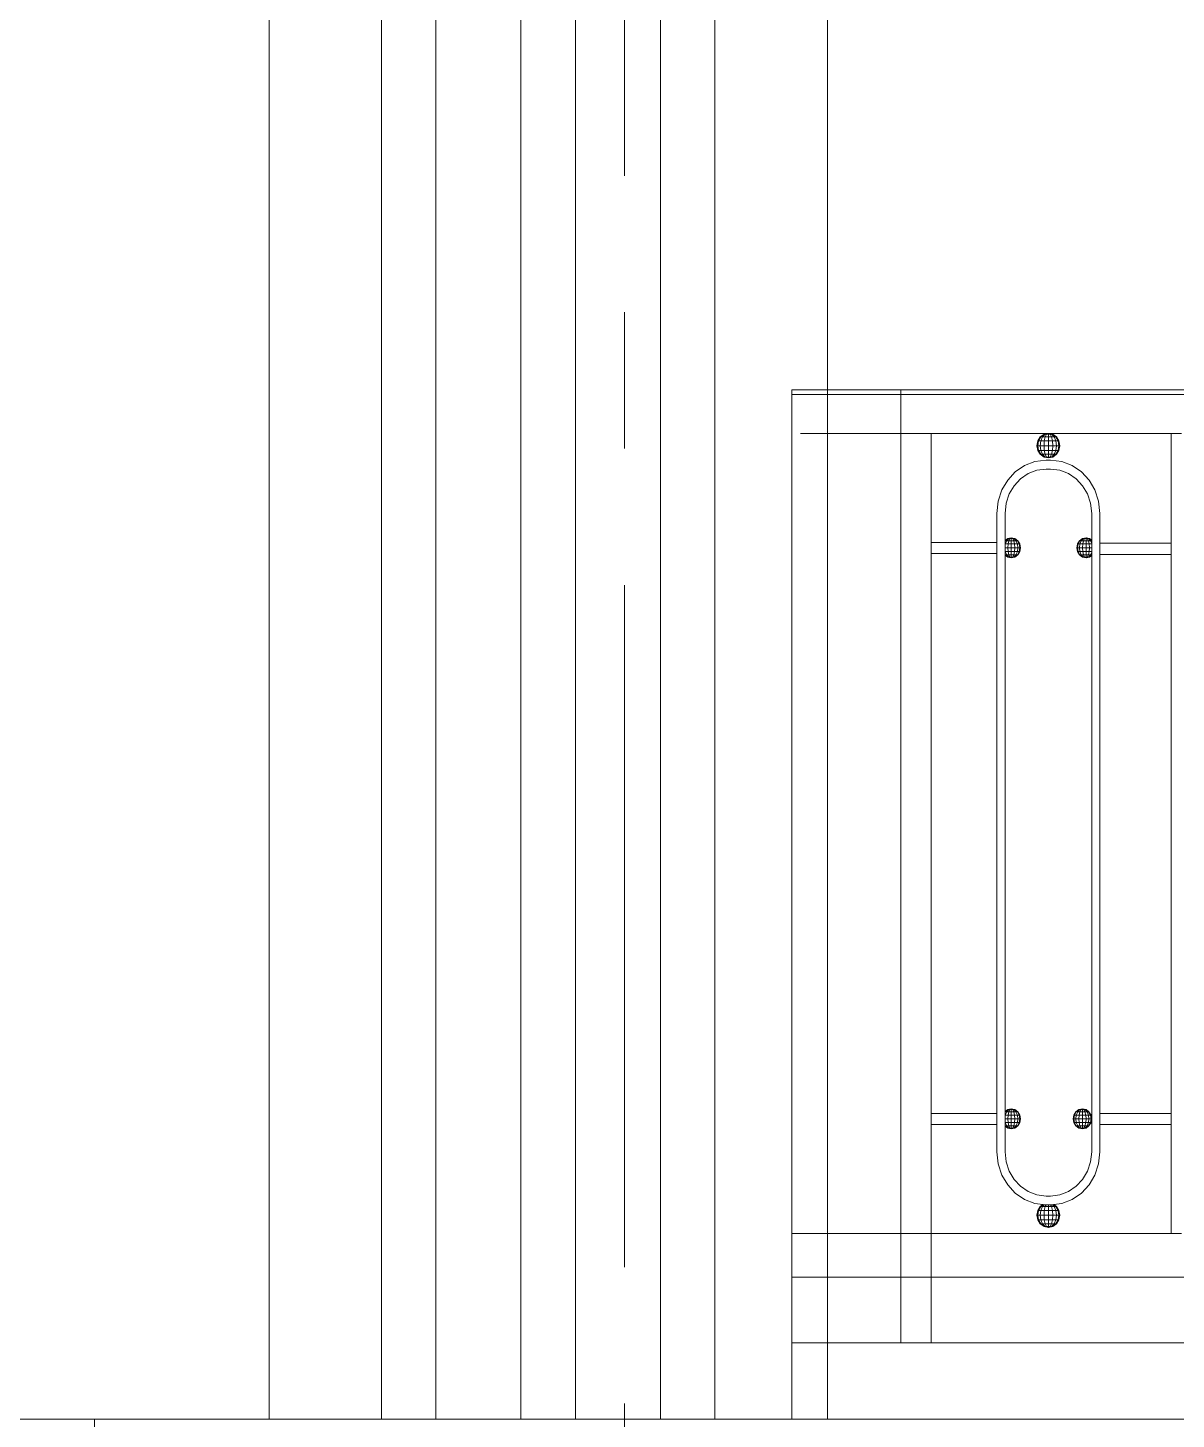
# Model space of a CAD drawing. Header units: millimetres. Extents: x 1832547 to 2001569, y -558009 to -417808.
# Drawn here: x 1894065 to 1895117, y -523644 to -522369 of the extents above; entities that cross this region are included whole.
import ezdxf

# ---------------------------------------------------------------- set-up
doc = ezdxf.new("R2010")
doc.units = ezdxf.units.MM
doc.header["$MEASUREMENT"] = 0
doc.linetypes.add('CENTER', pattern=[2, 1.25, -0.25, 0.25, -0.25])
for name, color, linetype, lineweight in [('CA.manh 08', 8, 'CONTINUOUS', 9), ('CA.thay 145', 145, 'CONTINUOUS', 18), ('CA.tim 67', 67, 'CENTER', 9), ('CA_manh 08', 8, 'CONTINUOUS', 9)]:
    doc.layers.add(name, color=color, linetype=linetype, lineweight=lineweight)

# ---------------------------------------------------------------- blocks, each defined once
blk = doc.blocks.new('wt45t')
at = {"layer": 'CA_manh 08'}
for p, q in [((1917247.5, -517910.5), (1920284.1, -517910.5)), ((1917247.5, -517910.5), (1917247.5, -518853.8)), ((1917347.5, -517910.5), (1917347.5, -518783.8)), ((1920284.1, -517915), (1917247.5, -517915)), ((1917255.5, -517950.5), (1917347.5, -517950.5)), ((1917347.5, -517950.5), (1917375.4, -517950.5)), ((1917375.4, -517950.5), (1917482.7, -517950.5)), ((1917375.4, -518050.5), (1917375.4, -517950.5)), ((1917472.2, -517961.8), (1917473, -517957.4)), ((1917473, -517961.8), (1917472.2, -517961.8)), ((1917473, -517966.1), (1917472.2, -517961.8)), ((1917473, -517957.4), (1917475.3, -517953.8)), ((1917473.7, -517957.4), (1917473, -517957.4)), ((1917473, -517961.8), (1917473.7, -517957.4)), ((1917475.3, -517961.8), (1917473, -517961.8)), ((1917473.7, -517966.1), (1917473, -517961.8)), ((1917473.7, -517957.4), (1917475.8, -517953.8)), ((1917475.8, -517957.4), (1917473.7, -517957.4)), ((1917475.3, -517953.8), (1917478.7, -517951.3)), ((1917475.8, -517953.8), (1917475.3, -517953.8)), ((1917475.3, -517961.8), (1917475.8, -517957.4)), ((1917478.7, -517961.8), (1917475.3, -517961.8)), ((1917475.8, -517966.1), (1917475.3, -517961.8)), ((1917475.8, -517953.8), (1917479, -517951.3)), ((1917477.4, -517953.8), (1917475.8, -517953.8)), ((1917475.8, -517957.4), (1917477.4, -517953.8)), ((1917479, -517957.4), (1917475.8, -517957.4)), ((1917477.4, -517953.8), (1917479.8, -517951.3)), ((1917479.8, -517953.8), (1917477.4, -517953.8)), ((1917478.7, -517951.3), (1917482.7, -517950.5)), ((1917479, -517951.3), (1917478.7, -517951.3)), ((1917478.7, -517961.8), (1917479, -517957.4)), ((1917482.7, -517961.8), (1917478.7, -517961.8)), ((1917479, -517966.1), (1917478.7, -517961.8)), ((1917479, -517951.3), (1917482.7, -517950.5)), ((1917479.8, -517951.3), (1917479, -517951.3)), ((1917479, -517957.4), (1917479.8, -517953.8)), ((1917482.7, -517957.4), (1917479, -517957.4)), ((1917479.8, -517951.3), (1917482.7, -517950.5)), ((1917481.1, -517951.3), (1917479.8, -517951.3)), ((1917479.8, -517953.8), (1917481.1, -517951.3)), ((1917482.7, -517953.8), (1917479.8, -517953.8)), ((1917481.1, -517951.3), (1917482.7, -517950.5)), ((1917482.7, -517951.3), (1917481.1, -517951.3)), ((1917482.7, -517950.5), (1917482.7, -517951.3)), ((1917484.2, -517951.3), (1917482.7, -517950.5)), ((1917485.5, -517951.3), (1917482.7, -517950.5)), ((1917486.4, -517951.3), (1917482.7, -517950.5)), ((1917486.7, -517951.3), (1917482.7, -517950.5)), ((1917482.7, -517950.5), (1917595.2, -517950.5)), ((1917484.2, -517951.3), (1917482.7, -517951.3)), ((1917482.7, -517951.3), (1917482.7, -517953.8)), ((1917485.5, -517953.8), (1917482.7, -517953.8)), ((1917482.7, -517953.8), (1917482.7, -517957.4)), ((1917486.4, -517957.4), (1917482.7, -517957.4)), ((1917482.7, -517957.4), (1917482.7, -517961.8)), ((1917486.7, -517961.8), (1917482.7, -517961.8)), ((1917482.7, -517961.8), (1917482.7, -517966.1)), ((1917485.5, -517951.3), (1917484.2, -517951.3)), ((1917485.5, -517953.8), (1917484.2, -517951.3)), ((1917486.4, -517951.3), (1917485.5, -517951.3)), ((1917487.9, -517953.8), (1917485.5, -517951.3)), ((1917487.9, -517953.8), (1917485.5, -517953.8)), ((1917486.4, -517957.4), (1917485.5, -517953.8)), ((1917486.7, -517951.3), (1917486.4, -517951.3)), ((1917489.6, -517953.8), (1917486.4, -517951.3)), ((1917489.6, -517957.4), (1917486.4, -517957.4)), ((1917486.7, -517961.8), (1917486.4, -517957.4)), ((1917486.4, -517966.1), (1917486.7, -517961.8)), ((1917490.1, -517953.8), (1917486.7, -517951.3)), ((1917490.1, -517961.8), (1917486.7, -517961.8)), ((1917489.6, -517953.8), (1917487.9, -517953.8)), ((1917489.6, -517957.4), (1917487.9, -517953.8)), ((1917490.1, -517953.8), (1917489.6, -517953.8)), ((1917491.7, -517957.4), (1917489.6, -517953.8)), ((1917491.7, -517957.4), (1917489.6, -517957.4)), ((1917490.1, -517961.8), (1917489.6, -517957.4)), ((1917489.6, -517966.1), (1917490.1, -517961.8)), ((1917492.4, -517957.4), (1917490.1, -517953.8)), ((1917492.4, -517961.8), (1917490.1, -517961.8)), ((1917492.4, -517957.4), (1917491.7, -517957.4)), ((1917492.4, -517961.8), (1917491.7, -517957.4)), ((1917491.7, -517966.1), (1917492.4, -517961.8)), ((1917493.2, -517961.8), (1917492.4, -517957.4)), ((1917493.2, -517961.8), (1917492.4, -517961.8)), ((1917492.4, -517966.1), (1917493.2, -517961.8)), ((1917604.6, -517950.5), (1917595.2, -517950.5)), ((1917595.2, -517950.5), (1917595.2, -518051.2)), ((1917473.7, -517966.1), (1917473, -517966.1)), ((1917475.3, -517969.7), (1917473, -517966.1)), ((1917475.8, -517966.1), (1917473.7, -517966.1)), ((1917475.8, -517969.7), (1917473.7, -517966.1)), ((1917475.8, -517969.7), (1917475.3, -517969.7)), ((1917478.7, -517972.2), (1917475.3, -517969.7)), ((1917479, -517966.1), (1917475.8, -517966.1)), ((1917477.4, -517969.7), (1917475.8, -517966.1)), ((1917477.4, -517969.7), (1917475.8, -517969.7)), ((1917479, -517972.2), (1917475.8, -517969.7)), ((1917479.8, -517969.7), (1917477.4, -517969.7)), ((1917479.8, -517972.2), (1917477.4, -517969.7)), ((1917479, -517972.2), (1917478.7, -517972.2)), ((1917482.7, -517973), (1917478.7, -517972.2)), ((1917482.7, -517966.1), (1917479, -517966.1)), ((1917479.8, -517969.7), (1917479, -517966.1)), ((1917479.8, -517972.2), (1917479, -517972.2)), ((1917482.7, -517973), (1917479, -517972.2)), ((1917482.7, -517969.7), (1917479.8, -517969.7)), ((1917481.1, -517972.2), (1917479.8, -517969.7)), ((1917481.1, -517972.2), (1917479.8, -517972.2)), ((1917482.7, -517973), (1917479.8, -517972.2)), ((1917482.7, -517972.2), (1917481.1, -517972.2)), ((1917482.7, -517973), (1917481.1, -517972.2)), ((1917486.4, -517966.1), (1917482.7, -517966.1)), ((1917482.7, -517966.1), (1917482.7, -517969.7)), ((1917485.5, -517969.7), (1917482.7, -517969.7)), ((1917482.7, -517969.7), (1917482.7, -517972.2)), ((1917484.2, -517972.2), (1917482.7, -517972.2)), ((1917482.7, -517972.2), (1917482.7, -517973)), ((1917482.7, -517973), (1917486.7, -517972.2)), ((1917482.7, -517973), (1917486.4, -517972.2)), ((1917482.7, -517973), (1917485.5, -517972.2)), ((1917482.7, -517973), (1917484.2, -517972.2)), ((1917484.2, -517972.2), (1917485.5, -517969.7)), ((1917485.5, -517972.2), (1917484.2, -517972.2)), ((1917485.5, -517969.7), (1917486.4, -517966.1)), ((1917487.9, -517969.7), (1917485.5, -517969.7)), ((1917485.5, -517972.2), (1917487.9, -517969.7)), ((1917486.4, -517972.2), (1917485.5, -517972.2)), ((1917489.6, -517966.1), (1917486.4, -517966.1)), ((1917486.4, -517972.2), (1917489.6, -517969.7)), ((1917486.7, -517972.2), (1917486.4, -517972.2)), ((1917486.7, -517972.2), (1917490.1, -517969.7)), ((1917487.9, -517969.7), (1917489.6, -517966.1)), ((1917489.6, -517969.7), (1917487.9, -517969.7)), ((1917491.7, -517966.1), (1917489.6, -517966.1)), ((1917489.6, -517969.7), (1917491.7, -517966.1)), ((1917489.6, -517969.7), (1917490.1, -517969.7)), ((1917490.1, -517969.7), (1917492.4, -517966.1)), ((1917492.4, -517966.1), (1917491.7, -517966.1)), ((1917452.4, -517985.8), (1917445.4, -517993.4)), ((1917460.8, -517980), (1917452.4, -517985.8)), ((1917457.2, -517992.2), (1917464.2, -517987.4)), ((1917470.4, -517976.4), (1917460.8, -517980)), ((1917464.2, -517987.4), (1917472.2, -517984.3)), ((1917480.8, -517975.1), (1917470.4, -517976.4)), ((1917472.2, -517984.3), (1917480.8, -517983.2)), ((1917484.6, -517975.1), (1917480.8, -517975.1)), ((1917480.8, -517983.2), (1917484.6, -517983.2)), ((1917495, -517976.4), (1917484.6, -517975.1)), ((1917484.6, -517983.2), (1917493.2, -517984.3)), ((1917493.2, -517984.3), (1917501.2, -517987.3)), ((1917504.5, -517980), (1917495, -517976.4)), ((1917501.2, -517987.3), (1917508.2, -517992.2)), ((1917513, -517985.8), (1917504.5, -517980)), ((1917520, -517993.4), (1917513, -517985.8)), ((1917445.4, -517993.4), (1917440, -518002.4)), ((1917446.8, -518006), (1917451.3, -517998.5)), ((1917451.3, -517998.5), (1917457.2, -517992.2)), ((1917508.2, -517992.2), (1917514.1, -517998.5)), ((1917514.1, -517998.5), (1917518.6, -518006)), ((1917525.4, -518002.4), (1917520, -517993.4)), ((1917436.6, -518012.7), (1917435.4, -518023.9)), ((1917440, -518002.4), (1917436.6, -518012.7)), ((1917444, -518014.6), (1917446.8, -518006)), ((1917518.6, -518006), (1917521.4, -518014.6)), ((1917528.8, -518012.7), (1917525.4, -518002.4)), ((1917530, -518023.9), (1917528.8, -518012.7)), ((1917435.4, -518023.9), (1917435.4, -518050.5)), ((1917443, -518023.9), (1917444, -518014.6)), ((1917443, -518048.7), (1917443, -518023.9)), ((1917521.4, -518014.6), (1917522.4, -518023.9)), ((1917522.4, -518023.9), (1917522.4, -518048.3)), ((1917530, -518051.2), (1917530, -518023.9)), ((1917375.4, -518060.6), (1917375.4, -518050.5)), ((1917375.4, -518050.5), (1917435.4, -518050.5)), ((1917435.4, -518050.5), (1917435.4, -518060.6)), ((1917443, -518048.7), (1917445.5, -518046.9)), ((1917443, -518048.9), (1917443, -518048.7)), ((1917443.2, -518048.9), (1917443, -518048.9)), ((1917443, -518049.2), (1917443.2, -518048.9)), ((1917443, -518049.2), (1917443, -518048.9)), ((1917443, -518051.8), (1917443, -518049.2)), ((1917443.2, -518048.9), (1917445.7, -518046.9)), ((1917444.5, -518048.9), (1917443.2, -518048.9)), ((1917443.2, -518051.8), (1917444.5, -518048.9)), ((1917444.5, -518048.9), (1917446.4, -518046.9)), ((1917446.4, -518048.9), (1917444.5, -518048.9)), ((1917445.5, -518046.9), (1917448.7, -518046.2)), ((1917445.7, -518046.9), (1917445.5, -518046.9)), ((1917445.7, -518046.9), (1917448.7, -518046.2)), ((1917446.4, -518046.9), (1917445.7, -518046.9)), ((1917445.7, -518051.8), (1917446.4, -518048.9)), ((1917446.4, -518046.9), (1917448.7, -518046.2)), ((1917447.5, -518046.9), (1917446.4, -518046.9)), ((1917446.4, -518048.9), (1917447.5, -518046.9)), ((1917448.7, -518048.9), (1917446.4, -518048.9)), ((1917447.5, -518046.9), (1917448.7, -518046.2)), ((1917448.7, -518046.9), (1917447.5, -518046.9)), ((1917448.7, -518046.2), (1917448.7, -518046.9)), ((1917452, -518046.9), (1917448.7, -518046.2)), ((1917451.7, -518046.9), (1917448.7, -518046.2)), ((1917451, -518046.9), (1917448.7, -518046.2)), ((1917450, -518046.9), (1917448.7, -518046.2)), ((1917450, -518046.9), (1917448.7, -518046.9)), ((1917448.7, -518046.9), (1917448.7, -518048.9)), ((1917451, -518048.9), (1917448.7, -518048.9)), ((1917448.7, -518048.9), (1917448.7, -518051.8)), ((1917451, -518046.9), (1917450, -518046.9)), ((1917451, -518048.9), (1917450, -518046.9)), ((1917451.7, -518046.9), (1917451, -518046.9)), ((1917453, -518048.9), (1917451, -518046.9)), ((1917453, -518048.9), (1917451, -518048.9)), ((1917451.7, -518051.8), (1917451, -518048.9)), ((1917451.7, -518046.9), (1917452, -518046.9)), ((1917454.3, -518048.9), (1917451.7, -518046.9)), ((1917454.7, -518048.9), (1917452, -518046.9)), ((1917454.3, -518048.9), (1917453, -518048.9)), ((1917454.3, -518051.8), (1917453, -518048.9)), ((1917454.7, -518048.9), (1917454.3, -518048.9)), ((1917456, -518051.8), (1917454.3, -518048.9)), ((1917456.6, -518051.8), (1917454.7, -518048.9)), ((1917509.3, -518051.8), (1917511.1, -518048.9)), ((1917509.9, -518051.8), (1917511.6, -518048.9)), ((1917511.1, -518048.9), (1917513.9, -518046.9)), ((1917511.6, -518048.9), (1917511.1, -518048.9)), ((1917511.6, -518048.9), (1917514.2, -518046.9)), ((1917512.9, -518048.9), (1917511.6, -518048.9)), ((1917511.6, -518051.8), (1917512.9, -518048.9)), ((1917512.9, -518048.9), (1917514.9, -518046.9)), ((1917514.9, -518048.9), (1917512.9, -518048.9)), ((1917513.9, -518046.9), (1917517.2, -518046.2)), ((1917514.2, -518046.9), (1917513.9, -518046.9)), ((1917514.2, -518046.9), (1917517.2, -518046.2)), ((1917514.9, -518046.9), (1917514.2, -518046.9)), ((1917514.2, -518051.8), (1917514.9, -518048.9)), ((1917514.9, -518046.9), (1917517.2, -518046.2)), ((1917515.9, -518046.9), (1917514.9, -518046.9)), ((1917514.9, -518048.9), (1917515.9, -518046.9)), ((1917517.2, -518048.9), (1917514.9, -518048.9)), ((1917515.9, -518046.9), (1917517.2, -518046.2)), ((1917517.2, -518046.9), (1917515.9, -518046.9)), ((1917517.2, -518046.2), (1917517.2, -518046.9)), ((1917520.4, -518046.9), (1917517.2, -518046.2)), ((1917520.2, -518046.9), (1917517.2, -518046.2)), ((1917519.5, -518046.9), (1917517.2, -518046.2)), ((1917518.4, -518046.9), (1917517.2, -518046.2)), ((1917518.4, -518046.9), (1917517.2, -518046.9)), ((1917517.2, -518046.9), (1917517.2, -518048.9)), ((1917519.5, -518048.9), (1917517.2, -518048.9)), ((1917517.2, -518048.9), (1917517.2, -518051.8)), ((1917519.5, -518046.9), (1917518.4, -518046.9)), ((1917519.5, -518048.9), (1917518.4, -518046.9)), ((1917520.2, -518046.9), (1917519.5, -518046.9)), ((1917521.4, -518048.9), (1917519.5, -518046.9)), ((1917521.4, -518048.9), (1917519.5, -518048.9)), ((1917520.2, -518051.8), (1917519.5, -518048.9)), ((1917520.2, -518046.9), (1917520.4, -518046.9)), ((1917522.4, -518048.6), (1917520.2, -518046.9)), ((1917522.4, -518048.3), (1917520.4, -518046.9)), ((1917522.4, -518048.9), (1917521.4, -518048.9)), ((1917522.4, -518051.1), (1917521.4, -518048.9)), ((1917522.4, -518048.3), (1917522.4, -518048.6)), ((1917522.4, -518048.6), (1917522.4, -518048.9)), ((1917522.4, -518048.9), (1917522.4, -518051.1)), ((1917522.4, -518051.1), (1917522.4, -518051.8)), ((1917530, -518061.4), (1917530, -518051.2)), ((1917530, -518051.2), (1917595.2, -518051.2)), ((1917595.2, -518051.2), (1917595.2, -518061.4)), ((1917435.4, -518060.6), (1917375.4, -518060.6)), ((1917375.4, -518573.7), (1917375.4, -518060.6)), ((1917435.4, -518060.6), (1917435.4, -518573.7)), ((1917443.2, -518051.8), (1917443, -518051.8)), ((1917443, -518053.3), (1917443.2, -518051.8)), ((1917443, -518053.3), (1917443, -518051.8)), ((1917443, -518055.3), (1917443, -518053.3)), ((1917445.5, -518055.3), (1917443, -518055.3)), ((1917443, -518057.4), (1917443, -518055.3)), ((1917443.2, -518058.8), (1917443, -518057.4)), ((1917443, -518058.8), (1917443, -518057.4)), ((1917443.2, -518058.8), (1917443, -518058.8)), ((1917443, -518061.5), (1917443, -518058.8)), ((1917443.2, -518061.8), (1917443, -518061.5)), ((1917443, -518061.8), (1917443, -518061.5)), ((1917443.2, -518061.8), (1917443, -518061.8)), ((1917443, -518062), (1917443, -518061.8)), ((1917445.5, -518063.8), (1917443, -518062)), ((1917443, -518571.9), (1917443, -518062)), ((1917445.7, -518051.8), (1917443.2, -518051.8)), ((1917445.7, -518058.8), (1917443.2, -518058.8)), ((1917444.5, -518061.8), (1917443.2, -518058.8)), ((1917444.5, -518061.8), (1917443.2, -518061.8)), ((1917445.7, -518063.8), (1917443.2, -518061.8)), ((1917446.4, -518061.8), (1917444.5, -518061.8)), ((1917446.4, -518063.8), (1917444.5, -518061.8)), ((1917445.5, -518055.3), (1917445.7, -518051.8)), ((1917448.7, -518055.3), (1917445.5, -518055.3)), ((1917445.7, -518058.8), (1917445.5, -518055.3)), ((1917445.7, -518063.8), (1917445.5, -518063.8)), ((1917448.7, -518064.5), (1917445.5, -518063.8)), ((1917448.7, -518051.8), (1917445.7, -518051.8)), ((1917448.7, -518058.8), (1917445.7, -518058.8)), ((1917446.4, -518061.8), (1917445.7, -518058.8)), ((1917446.4, -518063.8), (1917445.7, -518063.8)), ((1917448.7, -518064.5), (1917445.7, -518063.8)), ((1917448.7, -518061.8), (1917446.4, -518061.8)), ((1917447.5, -518063.8), (1917446.4, -518061.8)), ((1917447.5, -518063.8), (1917446.4, -518063.8)), ((1917448.7, -518064.5), (1917446.4, -518063.8)), ((1917448.7, -518063.8), (1917447.5, -518063.8)), ((1917448.7, -518064.5), (1917447.5, -518063.8)), ((1917451.7, -518051.8), (1917448.7, -518051.8)), ((1917448.7, -518051.8), (1917448.7, -518055.3)), ((1917452, -518055.3), (1917448.7, -518055.3)), ((1917448.7, -518055.3), (1917448.7, -518058.8)), ((1917451.7, -518058.8), (1917448.7, -518058.8)), ((1917448.7, -518058.8), (1917448.7, -518061.8)), ((1917451, -518061.8), (1917448.7, -518061.8)), ((1917448.7, -518061.8), (1917448.7, -518063.8)), ((1917450, -518063.8), (1917448.7, -518063.8)), ((1917448.7, -518063.8), (1917448.7, -518064.5)), ((1917448.7, -518064.5), (1917452, -518063.8)), ((1917448.7, -518064.5), (1917451.7, -518063.8)), ((1917448.7, -518064.5), (1917451, -518063.8)), ((1917448.7, -518064.5), (1917450, -518063.8)), ((1917450, -518063.8), (1917451, -518061.8)), ((1917451, -518063.8), (1917450, -518063.8)), ((1917451, -518061.8), (1917451.7, -518058.8)), ((1917453, -518061.8), (1917451, -518061.8)), ((1917451, -518063.8), (1917453, -518061.8)), ((1917451.7, -518063.8), (1917451, -518063.8)), ((1917454.3, -518051.8), (1917451.7, -518051.8)), ((1917452, -518055.3), (1917451.7, -518051.8)), ((1917451.7, -518058.8), (1917452, -518055.3)), ((1917454.3, -518058.8), (1917451.7, -518058.8)), ((1917451.7, -518063.8), (1917454.3, -518061.8)), ((1917452, -518063.8), (1917451.7, -518063.8)), ((1917454.7, -518055.3), (1917452, -518055.3)), ((1917452, -518063.8), (1917454.7, -518061.8)), ((1917453, -518061.8), (1917454.3, -518058.8)), ((1917454.3, -518061.8), (1917453, -518061.8)), ((1917456, -518051.8), (1917454.3, -518051.8)), ((1917454.7, -518055.3), (1917454.3, -518051.8)), ((1917454.3, -518058.8), (1917454.7, -518055.3)), ((1917456, -518058.8), (1917454.3, -518058.8)), ((1917454.3, -518061.8), (1917456, -518058.8)), ((1917454.3, -518061.8), (1917454.7, -518061.8)), ((1917456.6, -518055.3), (1917454.7, -518055.3)), ((1917454.7, -518061.8), (1917456.6, -518058.8)), ((1917456.6, -518051.8), (1917456, -518051.8)), ((1917456.6, -518055.3), (1917456, -518051.8)), ((1917456, -518058.8), (1917456.6, -518055.3)), ((1917456.6, -518058.8), (1917456, -518058.8)), ((1917457.2, -518055.3), (1917456.6, -518051.8)), ((1917457.2, -518055.3), (1917456.6, -518055.3)), ((1917456.6, -518058.8), (1917457.2, -518055.3)), ((1917508.7, -518055.3), (1917509.3, -518051.8)), ((1917509.3, -518055.3), (1917508.7, -518055.3)), ((1917509.3, -518058.8), (1917508.7, -518055.3)), ((1917509.9, -518051.8), (1917509.3, -518051.8)), ((1917509.3, -518055.3), (1917509.9, -518051.8)), ((1917511.1, -518055.3), (1917509.3, -518055.3)), ((1917509.9, -518058.8), (1917509.3, -518055.3)), ((1917509.9, -518058.8), (1917509.3, -518058.8)), ((1917511.1, -518061.8), (1917509.3, -518058.8)), ((1917511.6, -518051.8), (1917509.9, -518051.8)), ((1917511.6, -518058.8), (1917509.9, -518058.8)), ((1917511.6, -518061.8), (1917509.9, -518058.8)), ((1917511.1, -518055.3), (1917511.6, -518051.8)), ((1917513.9, -518055.3), (1917511.1, -518055.3)), ((1917511.6, -518058.8), (1917511.1, -518055.3)), ((1917511.6, -518061.8), (1917511.1, -518061.8)), ((1917513.9, -518063.8), (1917511.1, -518061.8)), ((1917514.2, -518051.8), (1917511.6, -518051.8)), ((1917514.2, -518058.8), (1917511.6, -518058.8)), ((1917512.9, -518061.8), (1917511.6, -518058.8)), ((1917512.9, -518061.8), (1917511.6, -518061.8)), ((1917514.2, -518063.8), (1917511.6, -518061.8)), ((1917514.9, -518061.8), (1917512.9, -518061.8)), ((1917514.9, -518063.8), (1917512.9, -518061.8)), ((1917513.9, -518055.3), (1917514.2, -518051.8)), ((1917517.2, -518055.3), (1917513.9, -518055.3)), ((1917514.2, -518058.8), (1917513.9, -518055.3)), ((1917514.2, -518063.8), (1917513.9, -518063.8)), ((1917517.2, -518064.5), (1917513.9, -518063.8)), ((1917517.2, -518051.8), (1917514.2, -518051.8)), ((1917517.2, -518058.8), (1917514.2, -518058.8)), ((1917514.9, -518061.8), (1917514.2, -518058.8)), ((1917514.9, -518063.8), (1917514.2, -518063.8)), ((1917517.2, -518064.5), (1917514.2, -518063.8)), ((1917517.2, -518061.8), (1917514.9, -518061.8)), ((1917515.9, -518063.8), (1917514.9, -518061.8)), ((1917515.9, -518063.8), (1917514.9, -518063.8)), ((1917517.2, -518064.5), (1917514.9, -518063.8)), ((1917517.2, -518063.8), (1917515.9, -518063.8)), ((1917517.2, -518064.5), (1917515.9, -518063.8)), ((1917520.2, -518051.8), (1917517.2, -518051.8)), ((1917517.2, -518051.8), (1917517.2, -518055.3)), ((1917520.4, -518055.3), (1917517.2, -518055.3)), ((1917517.2, -518055.3), (1917517.2, -518058.8)), ((1917520.2, -518058.8), (1917517.2, -518058.8)), ((1917517.2, -518058.8), (1917517.2, -518061.8)), ((1917519.5, -518061.8), (1917517.2, -518061.8)), ((1917517.2, -518061.8), (1917517.2, -518063.8)), ((1917518.4, -518063.8), (1917517.2, -518063.8)), ((1917517.2, -518063.8), (1917517.2, -518064.5)), ((1917517.2, -518064.5), (1917520.4, -518063.8)), ((1917517.2, -518064.5), (1917520.2, -518063.8)), ((1917517.2, -518064.5), (1917519.5, -518063.8)), ((1917517.2, -518064.5), (1917518.4, -518063.8)), ((1917518.4, -518063.8), (1917519.5, -518061.8)), ((1917519.5, -518063.8), (1917518.4, -518063.8)), ((1917519.5, -518061.8), (1917520.2, -518058.8)), ((1917521.4, -518061.8), (1917519.5, -518061.8)), ((1917519.5, -518063.8), (1917521.4, -518061.8)), ((1917520.2, -518063.8), (1917519.5, -518063.8)), ((1917522.4, -518051.8), (1917520.2, -518051.8)), ((1917520.4, -518055.3), (1917520.2, -518051.8)), ((1917520.2, -518058.8), (1917520.4, -518055.3)), ((1917522.4, -518058.8), (1917520.2, -518058.8)), ((1917520.2, -518063.8), (1917522.4, -518062.1)), ((1917520.4, -518063.8), (1917520.2, -518063.8)), ((1917522.4, -518055.3), (1917520.4, -518055.3)), ((1917520.4, -518063.8), (1917522.4, -518062.4)), ((1917521.4, -518061.8), (1917522.4, -518059.5)), ((1917522.4, -518061.8), (1917521.4, -518061.8)), ((1917522.4, -518051.8), (1917522.4, -518055.3)), ((1917522.4, -518055.3), (1917522.4, -518058.8)), ((1917522.4, -518058.8), (1917522.4, -518059.5)), ((1917522.4, -518059.5), (1917522.4, -518061.8)), ((1917522.4, -518061.8), (1917522.4, -518062.1)), ((1917522.4, -518062.1), (1917522.4, -518062.4)), ((1917522.4, -518062.4), (1917522.4, -518578.6)), ((1917595.2, -518061.4), (1917530, -518061.4)), ((1917530, -518573.7), (1917530, -518061.4)), ((1917595.2, -518061.4), (1917595.2, -518573.7)), ((1917375.4, -518583.8), (1917375.4, -518573.7)), ((1917375.4, -518573.7), (1917435.4, -518573.7)), ((1917435.4, -518573.7), (1917435.4, -518583.8)), ((1917443, -518571.9), (1917445.5, -518570.1)), ((1917443, -518572.1), (1917443, -518571.9)), ((1917443.2, -518572.1), (1917443, -518572.1)), ((1917443, -518572.4), (1917443.2, -518572.1)), ((1917443, -518572.4), (1917443, -518572.1)), ((1917443, -518575.1), (1917443, -518572.4)), ((1917443.2, -518572.1), (1917445.7, -518570.1)), ((1917444.5, -518572.1), (1917443.2, -518572.1)), ((1917443.2, -518575.1), (1917444.5, -518572.1)), ((1917444.5, -518572.1), (1917446.4, -518570.1)), ((1917446.4, -518572.1), (1917444.5, -518572.1)), ((1917445.5, -518570.1), (1917448.7, -518569.4)), ((1917445.7, -518570.1), (1917445.5, -518570.1)), ((1917445.7, -518570.1), (1917448.7, -518569.4)), ((1917446.4, -518570.1), (1917445.7, -518570.1)), ((1917445.7, -518575.1), (1917446.4, -518572.1)), ((1917446.4, -518570.1), (1917448.7, -518569.4)), ((1917447.5, -518570.1), (1917446.4, -518570.1)), ((1917446.4, -518572.1), (1917447.5, -518570.1)), ((1917448.7, -518572.1), (1917446.4, -518572.1)), ((1917447.5, -518570.1), (1917448.7, -518569.4)), ((1917448.7, -518570.1), (1917447.5, -518570.1)), ((1917448.7, -518569.4), (1917448.7, -518570.1)), ((1917452, -518570.1), (1917448.7, -518569.4)), ((1917451.7, -518570.1), (1917448.7, -518569.4)), ((1917451, -518570.1), (1917448.7, -518569.4)), ((1917450, -518570.1), (1917448.7, -518569.4)), ((1917450, -518570.1), (1917448.7, -518570.1)), ((1917448.7, -518570.1), (1917448.7, -518572.1)), ((1917451, -518572.1), (1917448.7, -518572.1)), ((1917448.7, -518572.1), (1917448.7, -518575.1)), ((1917451, -518570.1), (1917450, -518570.1)), ((1917451, -518572.1), (1917450, -518570.1)), ((1917451.7, -518570.1), (1917451, -518570.1)), ((1917453, -518572.1), (1917451, -518570.1)), ((1917453, -518572.1), (1917451, -518572.1)), ((1917451.7, -518575.1), (1917451, -518572.1)), ((1917451.7, -518570.1), (1917452, -518570.1)), ((1917454.3, -518572.1), (1917451.7, -518570.1)), ((1917454.7, -518572.1), (1917452, -518570.1)), ((1917454.3, -518572.1), (1917453, -518572.1)), ((1917454.3, -518575.1), (1917453, -518572.1)), ((1917454.7, -518572.1), (1917454.3, -518572.1)), ((1917456, -518575.1), (1917454.3, -518572.1)), ((1917456.6, -518575.1), (1917454.7, -518572.1)), ((1917506, -518575.1), (1917507.9, -518572.1)), ((1917506.6, -518575.1), (1917508.3, -518572.1)), ((1917507.9, -518572.1), (1917510.6, -518570.1)), ((1917508.3, -518572.1), (1917507.9, -518572.1)), ((1917508.3, -518572.1), (1917510.9, -518570.1)), ((1917509.7, -518572.1), (1917508.3, -518572.1)), ((1917508.3, -518575.1), (1917509.7, -518572.1)), ((1917509.7, -518572.1), (1917511.6, -518570.1)), ((1917511.6, -518572.1), (1917509.7, -518572.1)), ((1917510.6, -518570.1), (1917513.9, -518569.4)), ((1917510.9, -518570.1), (1917510.6, -518570.1)), ((1917510.9, -518570.1), (1917513.9, -518569.4)), ((1917511.6, -518570.1), (1917510.9, -518570.1)), ((1917510.9, -518575.1), (1917511.6, -518572.1)), ((1917511.6, -518570.1), (1917513.9, -518569.4)), ((1917512.7, -518570.1), (1917511.6, -518570.1)), ((1917511.6, -518572.1), (1917512.7, -518570.1)), ((1917513.9, -518572.1), (1917511.6, -518572.1)), ((1917512.7, -518570.1), (1917513.9, -518569.4)), ((1917513.9, -518570.1), (1917512.7, -518570.1)), ((1917513.9, -518569.4), (1917513.9, -518570.1)), ((1917517.2, -518570.1), (1917513.9, -518569.4)), ((1917516.9, -518570.1), (1917513.9, -518569.4)), ((1917516.2, -518570.1), (1917513.9, -518569.4)), ((1917515.2, -518570.1), (1917513.9, -518569.4)), ((1917515.2, -518570.1), (1917513.9, -518570.1)), ((1917513.9, -518570.1), (1917513.9, -518572.1)), ((1917516.2, -518572.1), (1917513.9, -518572.1)), ((1917513.9, -518572.1), (1917513.9, -518575.1)), ((1917516.2, -518570.1), (1917515.2, -518570.1)), ((1917516.2, -518572.1), (1917515.2, -518570.1)), ((1917516.9, -518570.1), (1917516.2, -518570.1)), ((1917518.2, -518572.1), (1917516.2, -518570.1)), ((1917518.2, -518572.1), (1917516.2, -518572.1)), ((1917516.9, -518575.1), (1917516.2, -518572.1)), ((1917516.9, -518570.1), (1917517.2, -518570.1)), ((1917519.5, -518572.1), (1917516.9, -518570.1)), ((1917519.9, -518572.1), (1917517.2, -518570.1)), ((1917519.5, -518572.1), (1917518.2, -518572.1)), ((1917519.5, -518575.1), (1917518.2, -518572.1)), ((1917519.9, -518572.1), (1917519.5, -518572.1)), ((1917521.2, -518575.1), (1917519.5, -518572.1)), ((1917521.8, -518575.1), (1917519.9, -518572.1)), ((1917530, -518583.8), (1917530, -518573.7)), ((1917530, -518573.7), (1917595.2, -518573.7)), ((1917595.2, -518573.7), (1917595.2, -518583.8)), ((1917435.4, -518583.8), (1917375.4, -518583.8)), ((1917375.4, -518683.8), (1917375.4, -518583.8)), ((1917435.4, -518583.8), (1917435.4, -518608.7)), ((1917443.2, -518575.1), (1917443, -518575.1)), ((1917443, -518576.5), (1917443.2, -518575.1)), ((1917443, -518576.5), (1917443, -518575.1)), ((1917443, -518578.6), (1917443, -518576.5)), ((1917445.5, -518578.6), (1917443, -518578.6)), ((1917443, -518580.6), (1917443, -518578.6)), ((1917443.2, -518582), (1917443, -518580.6)), ((1917443, -518582), (1917443, -518580.6)), ((1917443.2, -518582), (1917443, -518582)), ((1917443, -518584.7), (1917443, -518582)), ((1917443.2, -518585), (1917443, -518584.7)), ((1917443, -518585), (1917443, -518584.7)), ((1917443.2, -518585), (1917443, -518585)), ((1917443, -518585.2), (1917443, -518585)), ((1917445.5, -518587), (1917443, -518585.2)), ((1917443, -518608.7), (1917443, -518585.2)), ((1917445.7, -518575.1), (1917443.2, -518575.1)), ((1917445.7, -518582), (1917443.2, -518582)), ((1917444.5, -518585), (1917443.2, -518582)), ((1917444.5, -518585), (1917443.2, -518585)), ((1917445.7, -518587), (1917443.2, -518585)), ((1917446.4, -518585), (1917444.5, -518585)), ((1917446.4, -518587), (1917444.5, -518585)), ((1917445.5, -518578.6), (1917445.7, -518575.1)), ((1917448.7, -518578.6), (1917445.5, -518578.6)), ((1917445.7, -518582), (1917445.5, -518578.6)), ((1917448.7, -518575.1), (1917445.7, -518575.1)), ((1917448.7, -518582), (1917445.7, -518582)), ((1917446.4, -518585), (1917445.7, -518582)), ((1917448.7, -518585), (1917446.4, -518585)), ((1917447.5, -518587), (1917446.4, -518585)), ((1917451.7, -518575.1), (1917448.7, -518575.1)), ((1917448.7, -518575.1), (1917448.7, -518578.6)), ((1917452, -518578.6), (1917448.7, -518578.6)), ((1917448.7, -518578.6), (1917448.7, -518582)), ((1917451.7, -518582), (1917448.7, -518582)), ((1917448.7, -518582), (1917448.7, -518585)), ((1917451, -518585), (1917448.7, -518585)), ((1917448.7, -518585), (1917448.7, -518587)), ((1917450, -518587), (1917451, -518585)), ((1917451, -518585), (1917451.7, -518582)), ((1917453, -518585), (1917451, -518585)), ((1917451, -518587), (1917453, -518585)), ((1917454.3, -518575.1), (1917451.7, -518575.1)), ((1917452, -518578.6), (1917451.7, -518575.1)), ((1917451.7, -518582), (1917452, -518578.6)), ((1917454.3, -518582), (1917451.7, -518582)), ((1917451.7, -518587), (1917454.3, -518585)), ((1917454.7, -518578.6), (1917452, -518578.6)), ((1917452, -518587), (1917454.7, -518585)), ((1917453, -518585), (1917454.3, -518582)), ((1917454.3, -518585), (1917453, -518585)), ((1917456, -518575.1), (1917454.3, -518575.1)), ((1917454.7, -518578.6), (1917454.3, -518575.1)), ((1917454.3, -518582), (1917454.7, -518578.6)), ((1917456, -518582), (1917454.3, -518582)), ((1917454.3, -518585), (1917456, -518582)), ((1917454.3, -518585), (1917454.7, -518585)), ((1917456.6, -518578.6), (1917454.7, -518578.6)), ((1917454.7, -518585), (1917456.6, -518582)), ((1917456.6, -518575.1), (1917456, -518575.1)), ((1917456.6, -518578.6), (1917456, -518575.1)), ((1917456, -518582), (1917456.6, -518578.6)), ((1917456.6, -518582), (1917456, -518582)), ((1917457.2, -518578.6), (1917456.6, -518575.1)), ((1917457.2, -518578.6), (1917456.6, -518578.6)), ((1917456.6, -518582), (1917457.2, -518578.6)), ((1917505.4, -518578.6), (1917506, -518575.1)), ((1917506, -518578.6), (1917505.4, -518578.6)), ((1917506, -518582), (1917505.4, -518578.6)), ((1917506.6, -518575.1), (1917506, -518575.1)), ((1917506, -518578.6), (1917506.6, -518575.1)), ((1917507.9, -518578.6), (1917506, -518578.6)), ((1917506.6, -518582), (1917506, -518578.6)), ((1917506.6, -518582), (1917506, -518582)), ((1917507.9, -518585), (1917506, -518582)), ((1917508.3, -518575.1), (1917506.6, -518575.1)), ((1917508.3, -518582), (1917506.6, -518582)), ((1917508.3, -518585), (1917506.6, -518582)), ((1917507.9, -518578.6), (1917508.3, -518575.1)), ((1917510.6, -518578.6), (1917507.9, -518578.6)), ((1917508.3, -518582), (1917507.9, -518578.6)), ((1917508.3, -518585), (1917507.9, -518585)), ((1917510.6, -518587), (1917507.9, -518585)), ((1917510.9, -518575.1), (1917508.3, -518575.1)), ((1917510.9, -518582), (1917508.3, -518582)), ((1917509.7, -518585), (1917508.3, -518582)), ((1917509.7, -518585), (1917508.3, -518585)), ((1917510.9, -518587), (1917508.3, -518585)), ((1917511.6, -518585), (1917509.7, -518585)), ((1917511.6, -518587), (1917509.7, -518585)), ((1917510.6, -518578.6), (1917510.9, -518575.1)), ((1917513.9, -518578.6), (1917510.6, -518578.6)), ((1917510.9, -518582), (1917510.6, -518578.6)), ((1917513.9, -518575.1), (1917510.9, -518575.1)), ((1917513.9, -518582), (1917510.9, -518582)), ((1917511.6, -518585), (1917510.9, -518582)), ((1917513.9, -518585), (1917511.6, -518585)), ((1917512.7, -518587), (1917511.6, -518585)), ((1917516.9, -518575.1), (1917513.9, -518575.1)), ((1917513.9, -518575.1), (1917513.9, -518578.6)), ((1917517.2, -518578.6), (1917513.9, -518578.6)), ((1917513.9, -518578.6), (1917513.9, -518582)), ((1917516.9, -518582), (1917513.9, -518582)), ((1917513.9, -518582), (1917513.9, -518585)), ((1917516.2, -518585), (1917513.9, -518585)), ((1917513.9, -518585), (1917513.9, -518587)), ((1917515.2, -518587), (1917516.2, -518585)), ((1917516.2, -518585), (1917516.9, -518582)), ((1917518.2, -518585), (1917516.2, -518585)), ((1917516.2, -518587), (1917518.2, -518585)), ((1917519.5, -518575.1), (1917516.9, -518575.1)), ((1917517.2, -518578.6), (1917516.9, -518575.1)), ((1917516.9, -518582), (1917517.2, -518578.6)), ((1917519.5, -518582), (1917516.9, -518582)), ((1917516.9, -518587), (1917519.5, -518585)), ((1917519.9, -518578.6), (1917517.2, -518578.6)), ((1917517.2, -518587), (1917519.9, -518585)), ((1917518.2, -518585), (1917519.5, -518582)), ((1917519.5, -518585), (1917518.2, -518585)), ((1917521.2, -518575.1), (1917519.5, -518575.1)), ((1917519.9, -518578.6), (1917519.5, -518575.1)), ((1917519.5, -518582), (1917519.9, -518578.6)), ((1917521.2, -518582), (1917519.5, -518582)), ((1917519.5, -518585), (1917521.2, -518582)), ((1917519.5, -518585), (1917519.9, -518585)), ((1917521.8, -518578.6), (1917519.9, -518578.6)), ((1917519.9, -518585), (1917521.8, -518582)), ((1917521.8, -518575.1), (1917521.2, -518575.1)), ((1917521.8, -518578.6), (1917521.2, -518575.1)), ((1917521.2, -518582), (1917521.8, -518578.6)), ((1917521.8, -518582), (1917521.2, -518582)), ((1917522.4, -518578.6), (1917521.8, -518575.1)), ((1917522.4, -518578.6), (1917521.8, -518578.6)), ((1917521.8, -518582), (1917522.4, -518578.6)), ((1917522.4, -518578.6), (1917522.4, -518608.7)), ((1917595.2, -518583.8), (1917530, -518583.8)), ((1917530, -518608.7), (1917530, -518583.8)), ((1917595.2, -518583.8), (1917595.2, -518683.8)), ((1917445.7, -518587), (1917445.5, -518587)), ((1917448.7, -518587.7), (1917445.5, -518587)), ((1917446.4, -518587), (1917445.7, -518587)), ((1917448.7, -518587.7), (1917445.7, -518587)), ((1917447.5, -518587), (1917446.4, -518587)), ((1917448.7, -518587.7), (1917446.4, -518587)), ((1917448.7, -518587), (1917447.5, -518587)), ((1917448.7, -518587.7), (1917447.5, -518587)), ((1917450, -518587), (1917448.7, -518587)), ((1917448.7, -518587), (1917448.7, -518587.7)), ((1917448.7, -518587.7), (1917452, -518587)), ((1917448.7, -518587.7), (1917451.7, -518587)), ((1917448.7, -518587.7), (1917451, -518587)), ((1917448.7, -518587.7), (1917450, -518587)), ((1917451, -518587), (1917450, -518587)), ((1917451.7, -518587), (1917451, -518587)), ((1917452, -518587), (1917451.7, -518587)), ((1917510.9, -518587), (1917510.6, -518587)), ((1917513.9, -518587.7), (1917510.6, -518587)), ((1917511.6, -518587), (1917510.9, -518587)), ((1917513.9, -518587.7), (1917510.9, -518587)), ((1917512.7, -518587), (1917511.6, -518587)), ((1917513.9, -518587.7), (1917511.6, -518587)), ((1917513.9, -518587), (1917512.7, -518587)), ((1917513.9, -518587.7), (1917512.7, -518587)), ((1917515.2, -518587), (1917513.9, -518587)), ((1917513.9, -518587), (1917513.9, -518587.7)), ((1917513.9, -518587.7), (1917517.2, -518587)), ((1917513.9, -518587.7), (1917516.9, -518587)), ((1917513.9, -518587.7), (1917516.2, -518587)), ((1917513.9, -518587.7), (1917515.2, -518587)), ((1917516.2, -518587), (1917515.2, -518587)), ((1917516.9, -518587), (1917516.2, -518587)), ((1917517.2, -518587), (1917516.9, -518587)), ((1917435.4, -518608.7), (1917436.6, -518619.9)), ((1917444, -518618), (1917443, -518608.7)), ((1917522.4, -518608.7), (1917521.4, -518618)), ((1917528.8, -518619.9), (1917530, -518608.7)), ((1917436.6, -518619.9), (1917440, -518630.2)), ((1917446.8, -518626.6), (1917444, -518618)), ((1917521.4, -518618), (1917518.6, -518626.6)), ((1917525.4, -518630.2), (1917528.8, -518619.9)), ((1917440, -518630.2), (1917445.4, -518639.2)), ((1917451.3, -518634.1), (1917446.8, -518626.6)), ((1917457.2, -518640.4), (1917451.3, -518634.1)), ((1917514.1, -518634.1), (1917508.2, -518640.4)), ((1917518.6, -518626.6), (1917514.1, -518634.1)), ((1917520, -518639.2), (1917525.4, -518630.2)), ((1917445.4, -518639.2), (1917452.4, -518646.8)), ((1917452.4, -518646.8), (1917460.8, -518652.5)), ((1917464.2, -518645.2), (1917457.2, -518640.4)), ((1917472.2, -518648.3), (1917464.2, -518645.2)), ((1917480.8, -518649.4), (1917472.2, -518648.3)), ((1917484.6, -518649.4), (1917480.8, -518649.4)), ((1917493.2, -518648.3), (1917484.6, -518649.4)), ((1917501.2, -518645.2), (1917493.2, -518648.3)), ((1917508.2, -518640.4), (1917501.2, -518645.2)), ((1917504.5, -518652.5), (1917513, -518646.8)), ((1917513, -518646.8), (1917520, -518639.2)), ((1917460.8, -518652.5), (1917470.4, -518656.2)), ((1917470.4, -518656.2), (1917477.7, -518657.1)), ((1917472.2, -518666.8), (1917473, -518662.5)), ((1917473, -518662.5), (1917475.3, -518658.8)), ((1917473.7, -518662.5), (1917473, -518662.5)), ((1917473, -518666.8), (1917473.7, -518662.5)), ((1917473.7, -518662.5), (1917475.8, -518658.8)), ((1917475.8, -518662.5), (1917473.7, -518662.5)), ((1917475.3, -518658.8), (1917477.7, -518657.1)), ((1917475.8, -518658.8), (1917475.3, -518658.8)), ((1917475.3, -518666.8), (1917475.8, -518662.5)), ((1917475.8, -518658.8), (1917478, -518657.1)), ((1917477.4, -518658.8), (1917475.8, -518658.8)), ((1917475.8, -518662.5), (1917477.4, -518658.8)), ((1917479, -518662.5), (1917475.8, -518662.5)), ((1917477.4, -518658.8), (1917479, -518657.3)), ((1917479.8, -518658.8), (1917477.4, -518658.8)), ((1917477.7, -518657.1), (1917478, -518657.1)), ((1917478, -518657.1), (1917479, -518657.3)), ((1917478.7, -518666.8), (1917479, -518662.5)), ((1917479, -518657.3), (1917480.6, -518657.5)), ((1917479, -518662.5), (1917479.8, -518658.8)), ((1917482.7, -518662.5), (1917479, -518662.5)), ((1917479.8, -518658.8), (1917480.6, -518657.5)), ((1917482.7, -518658.8), (1917479.8, -518658.8)), ((1917480.6, -518657.5), (1917480.8, -518657.5)), ((1917480.8, -518657.5), (1917482.7, -518657.5)), ((1917482.7, -518657.5), (1917482.7, -518658.8)), ((1917482.7, -518657.5), (1917484.6, -518657.5)), ((1917485.5, -518658.8), (1917482.7, -518658.8)), ((1917482.7, -518658.8), (1917482.7, -518662.5)), ((1917486.4, -518662.5), (1917482.7, -518662.5)), ((1917482.7, -518662.5), (1917482.7, -518666.8)), ((1917484.6, -518657.5), (1917484.8, -518657.5)), ((1917484.8, -518657.5), (1917486.4, -518657.3)), ((1917485.5, -518658.8), (1917484.8, -518657.5)), ((1917487.9, -518658.8), (1917485.5, -518658.8)), ((1917486.4, -518662.5), (1917485.5, -518658.8)), ((1917486.4, -518657.3), (1917487.4, -518657.1)), ((1917487.9, -518658.8), (1917486.4, -518657.3)), ((1917489.6, -518662.5), (1917486.4, -518662.5)), ((1917486.7, -518666.8), (1917486.4, -518662.5)), ((1917489.6, -518658.8), (1917487.4, -518657.1)), ((1917487.4, -518657.1), (1917487.7, -518657.1)), ((1917487.7, -518657.1), (1917495, -518656.2)), ((1917490.1, -518658.8), (1917487.7, -518657.1)), ((1917489.6, -518658.8), (1917487.9, -518658.8)), ((1917489.6, -518662.5), (1917487.9, -518658.8)), ((1917490.1, -518658.8), (1917489.6, -518658.8)), ((1917491.7, -518662.5), (1917489.6, -518658.8)), ((1917491.7, -518662.5), (1917489.6, -518662.5)), ((1917490.1, -518666.8), (1917489.6, -518662.5)), ((1917492.4, -518662.5), (1917490.1, -518658.8)), ((1917492.4, -518662.5), (1917491.7, -518662.5)), ((1917492.4, -518666.8), (1917491.7, -518662.5)), ((1917493.2, -518666.8), (1917492.4, -518662.5)), ((1917495, -518656.2), (1917504.5, -518652.5)), ((1917473, -518666.8), (1917472.2, -518666.8)), ((1917473, -518671.1), (1917472.2, -518666.8)), ((1917475.3, -518666.8), (1917473, -518666.8)), ((1917473.7, -518671.1), (1917473, -518666.8)), ((1917473.7, -518671.1), (1917473, -518671.1)), ((1917475.3, -518674.8), (1917473, -518671.1)), ((1917475.8, -518671.1), (1917473.7, -518671.1)), ((1917475.8, -518674.8), (1917473.7, -518671.1)), ((1917478.7, -518666.8), (1917475.3, -518666.8)), ((1917475.8, -518671.1), (1917475.3, -518666.8)), ((1917475.8, -518674.8), (1917475.3, -518674.8)), ((1917478.7, -518677.3), (1917475.3, -518674.8)), ((1917479, -518671.1), (1917475.8, -518671.1)), ((1917477.4, -518674.8), (1917475.8, -518671.1)), ((1917477.4, -518674.8), (1917475.8, -518674.8)), ((1917479, -518677.3), (1917475.8, -518674.8)), ((1917479.8, -518674.8), (1917477.4, -518674.8)), ((1917479.8, -518677.3), (1917477.4, -518674.8)), ((1917482.7, -518666.8), (1917478.7, -518666.8)), ((1917479, -518671.1), (1917478.7, -518666.8)), ((1917482.7, -518671.1), (1917479, -518671.1)), ((1917479.8, -518674.8), (1917479, -518671.1)), ((1917482.7, -518674.8), (1917479.8, -518674.8)), ((1917481.1, -518677.3), (1917479.8, -518674.8)), ((1917486.7, -518666.8), (1917482.7, -518666.8)), ((1917482.7, -518666.8), (1917482.7, -518671.1)), ((1917486.4, -518671.1), (1917482.7, -518671.1)), ((1917482.7, -518671.1), (1917482.7, -518674.8)), ((1917485.5, -518674.8), (1917482.7, -518674.8)), ((1917482.7, -518674.8), (1917482.7, -518677.3)), ((1917484.2, -518677.3), (1917485.5, -518674.8)), ((1917485.5, -518674.8), (1917486.4, -518671.1)), ((1917487.9, -518674.8), (1917485.5, -518674.8)), ((1917485.5, -518677.3), (1917487.9, -518674.8)), ((1917486.4, -518671.1), (1917486.7, -518666.8)), ((1917489.6, -518671.1), (1917486.4, -518671.1)), ((1917486.4, -518677.3), (1917489.6, -518674.8)), ((1917490.1, -518666.8), (1917486.7, -518666.8)), ((1917486.7, -518677.3), (1917490.1, -518674.8)), ((1917487.9, -518674.8), (1917489.6, -518671.1)), ((1917489.6, -518674.8), (1917487.9, -518674.8)), ((1917489.6, -518671.1), (1917490.1, -518666.8)), ((1917491.7, -518671.1), (1917489.6, -518671.1)), ((1917489.6, -518674.8), (1917491.7, -518671.1)), ((1917489.6, -518674.8), (1917490.1, -518674.8)), ((1917492.4, -518666.8), (1917490.1, -518666.8)), ((1917490.1, -518674.8), (1917492.4, -518671.1)), ((1917491.7, -518671.1), (1917492.4, -518666.8)), ((1917492.4, -518671.1), (1917491.7, -518671.1)), ((1917493.2, -518666.8), (1917492.4, -518666.8)), ((1917492.4, -518671.1), (1917493.2, -518666.8)), ((1917375.4, -518683.8), (1917247.5, -518683.8)), ((1917347.5, -518683.8), (1917347.5, -518723.8)), ((1917375.4, -518723.8), (1917375.4, -518683.8)), ((1917595.2, -518683.8), (1917375.4, -518683.8)), ((1917479, -518677.3), (1917478.7, -518677.3)), ((1917482.7, -518678.1), (1917478.7, -518677.3)), ((1917479.8, -518677.3), (1917479, -518677.3)), ((1917482.7, -518678.1), (1917479, -518677.3)), ((1917481.1, -518677.3), (1917479.8, -518677.3)), ((1917482.7, -518678.1), (1917479.8, -518677.3)), ((1917482.7, -518677.3), (1917481.1, -518677.3)), ((1917482.7, -518678.1), (1917481.1, -518677.3)), ((1917484.2, -518677.3), (1917482.7, -518677.3)), ((1917482.7, -518677.3), (1917482.7, -518678.1)), ((1917482.7, -518678.1), (1917486.7, -518677.3)), ((1917482.7, -518678.1), (1917486.4, -518677.3)), ((1917482.7, -518678.1), (1917485.5, -518677.3)), ((1917482.7, -518678.1), (1917484.2, -518677.3)), ((1917485.5, -518677.3), (1917484.2, -518677.3)), ((1917486.4, -518677.3), (1917485.5, -518677.3)), ((1917486.7, -518677.3), (1917486.4, -518677.3)), ((1917604.6, -518683.8), (1917595.2, -518683.8)), ((1917247.5, -518723.8), (1917375.4, -518723.8)), ((1917347.5, -518723.8), (1917347.5, -518783.8)), ((1917375.4, -518723.8), (1918049.7, -518723.8)), ((1917375.4, -518783.8), (1917375.4, -518723.8)), ((1917347.5, -518783.8), (1917247.5, -518783.8)), ((1917375.4, -518783.8), (1917347.5, -518783.8)), ((1918049.7, -518783.8), (1917375.4, -518783.8)), ((1917267.7, -518853.8), (1917247.5, -518853.8)), ((1917267.7, -518853.8), (1920284.1, -518853.8))]:
    blk.add_line(p, q, dxfattribs=at)

msp = doc.modelspace()

# ---------------------------------------------------------------- linework, layer by layer
at = {"layer": 'CA.manh 08'}
for p, q in [((1894388.8, -523643.6), (1894388.8, -520867.3)), ((1894438.8, -523643.6), (1894438.8, -520867.3)), ((1894516.7, -523643.6), (1894516.7, -520867.3)), ((1894566.7, -523643.6), (1894566.7, -520867.3)), ((1894644.6, -523643.6), (1894644.6, -520867.3)), ((1894694.6, -523643.6), (1894694.6, -520867.3))]:
    msp.add_line(p, q, dxfattribs=at)
at = {"layer": 'CA.thay 145'}
for p, q in [((1894285.9, -520748.6), (1894285.9, -523643.6)), ((1894797.6, -520748.6), (1894797.6, -523643.6))]:
    msp.add_line(p, q, dxfattribs=at)
for points in [[(1891807.4, -523643.6), (1898381.6, -523643.6)], [(1894285.9, -523643.6), (1894125.9, -523643.6), (1894125.9, -523718.6), (1894140.9, -523718.6), (1894140.8, -523722.6), (1894141.3, -523726.6), (1894142.4, -523730.5), (1894144, -523734.2), (1894146.2, -523737.6), (1894148.8, -523740.6), (1894151.8, -523743.3), (1894155.3, -523745.4), (1894158.9, -523747.1), (1894162.8, -523748.2), (1894166.8, -523748.7), (1894170.9, -523748.7), (1894170.9, -523763.6), (1894210.9, -523763.6), (1894210.9, -523943.6), (1894160.9, -523943.6), (1894160.9, -523993.6), (1894285.9, -523993.6)]]:
    msp.add_lwpolyline(points, dxfattribs=at)
at = {"layer": 'CA.tim 67', "ltscale": 500}
msp.add_line((1894611.6, -531504.3), (1894611.6, -514383.7), dxfattribs=at)
msp.add_lwpolyline([(1891807.4, -523643.6), (1903156.2, -523643.6)], dxfattribs=at)

# ---------------------------------------------------------------- block references
at = {"layer": 'CA.manh 08'}
msp.add_blockref('wt45t', (-22482.5, -4789.8), dxfattribs=at)

doc.saveas('drawing.dxf')
